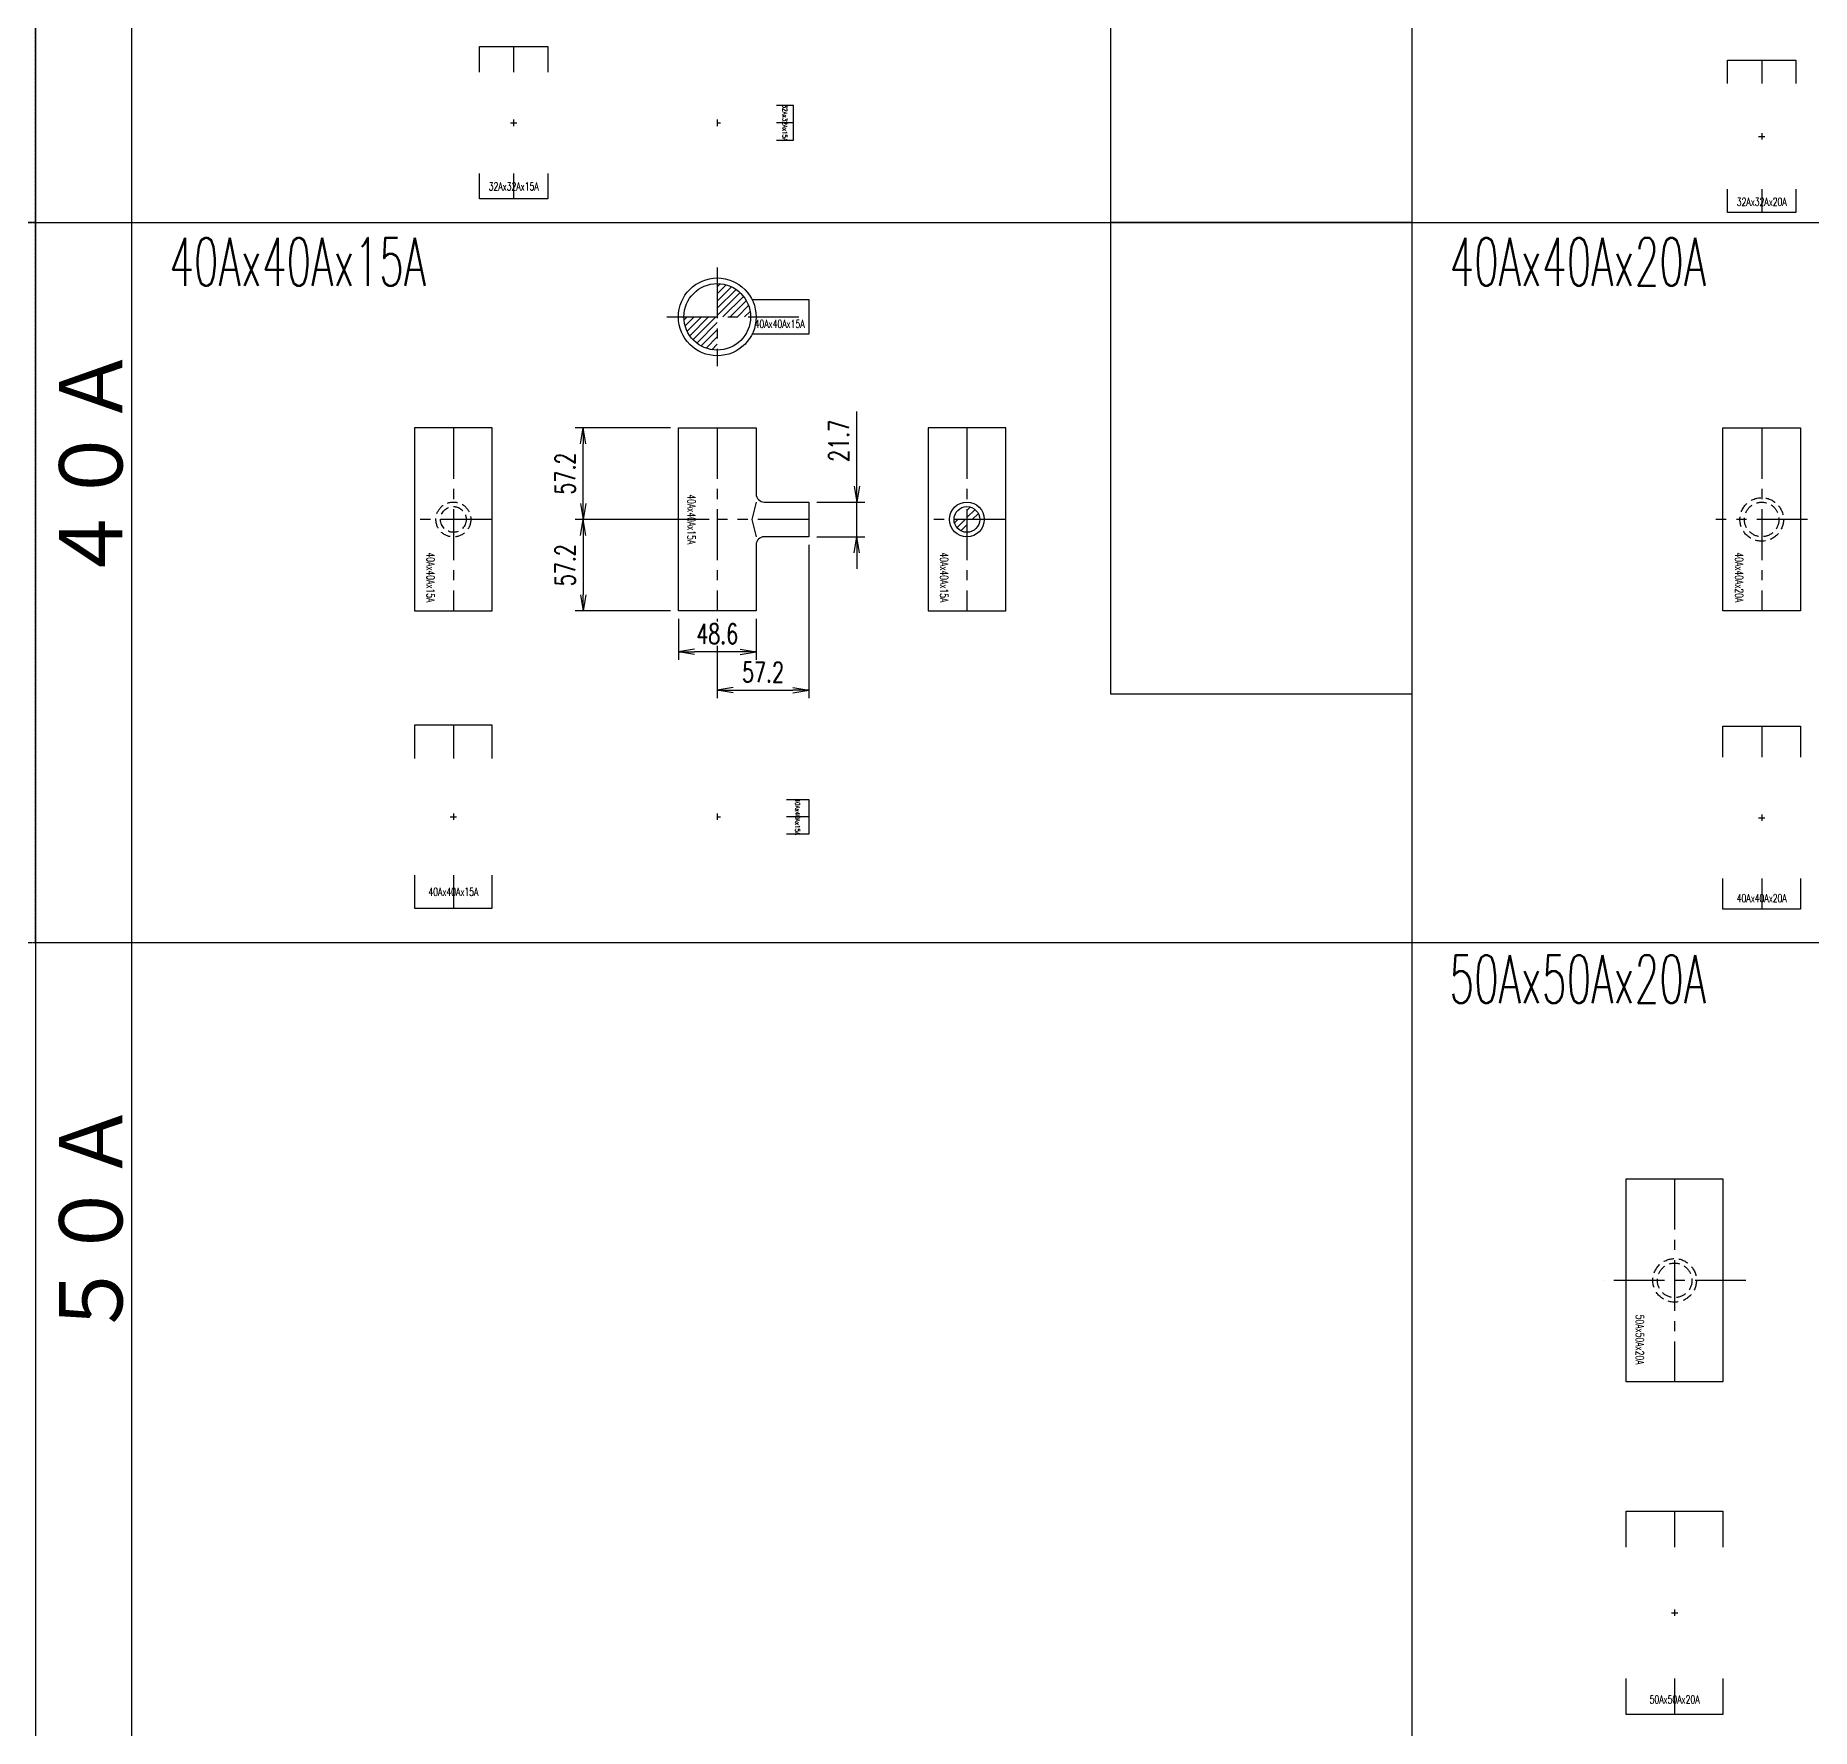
# Model space of a CAD drawing. Header units: millimetres. Extents: x 2090 to 42062, y -14812 to 2738.
# Drawn here: x 8325 to 9435, y -294 to 764 of the extents above; entities that cross this region are included whole.
import ezdxf

# ---------------------------------------------------------------- set-up
doc = ezdxf.new("R2010")
doc.units = ezdxf.units.MM
doc.header["$PDMODE"] = 35
for name, pattern in [('CENTER', [50.8, 31.75, -6.35, 6.35, -6.35]), ('CENTER2', [1.125, 0.75, -0.125, 0.125, -0.125]), ('HIDDEN', [9.525, 6.35, -3.175])]:
    doc.linetypes.add(name, pattern=pattern)
for name, color, linetype in [('#配管（SUS)', 220, 'Continuous'), ('DIM', 1, 'Continuous'), ('skeleton', 7, 'Continuous')]:
    doc.layers.add(name, color=color, linetype=linetype)
doc.styles.add('kpk', font='romans.shx', dxfattribs={"width": 0.7, "bigfont": 'extfont2.shx'})
doc.styles.get("Standard").update_dxf_attribs({"font": 'romans.shx', "bigfont": 'extfont.shx'})
doc.dimstyles.new('1／5～KPK', dxfattribs={"dimscale": 5, "dimtxt": 2.5, "dimasz": 2, "dimexe": 1, "dimexo": 1, "dimgap": 1, "dimtad": 3, "dimdsep": 46, "dimtxsty": 'kpk', "dimblk": 'OPEN', "dimcen": 2.5, "dimclrd": 9, "dimclre": 9, "dimclrt": 4, "dimadec": 1, "dimazin": 2, "dimtfac": 1, "dimtmove": 0, "dimatfit": 2, "dimldrblk": 'OPEN', "dimfxl": 1, "dimtfill": 1, "dimlwd": -1, "dimlwe": -1, "dimarcsym": 1})

# ---------------------------------------------------------------- blocks, each defined once
blk = doc.blocks.new('_Open')
at = {"color": 0, "linetype": 'ByBlock', "lineweight": -2}
for p, q in [((-1, 0.17), (0, 0)), ((-1, -0.17), (0, 0)), ((0, 0), (-1, 0))]:
    blk.add_line(p, q, dxfattribs=at)
blk = doc.blocks.new('*D272')
at = {"layer": 'Defpoints', "color": 0, "linetype": 'ByBlock', "transparency": 16777216}
for p in [(8667.6, 519.2), (8727.1, 519.2), (8751.4, 462)]:
    blk.add_point(p, dxfattribs=at)
at = {"layer": 'DIM', "color": 9, "transparency": 16777216}
for p, q in [((8722.1, 519.2), (8662.6, 519.2)), ((8667.6, 472), (8667.6, 509.2)), ((8746.4, 462), (8662.6, 462))]:
    blk.add_line(p, q, dxfattribs=at)
at = {"layer": 'DIM', "color": 9, "linetype": 'ByBlock', "transparency": 16777216, "xscale": 10, "yscale": 10, "zscale": 10}
for p, rotation in [((8667.6, 519.2), 90), ((8667.6, 462), 270)]:
    blk.add_blockref('_Open', p, dxfattribs=dict(at, rotation=rotation))
at = {"layer": 'DIM', "color": 4, "linetype": 'ByBlock', "transparency": 16777216, "insert": (8656.3, 490.6), "char_height": 12.5, "attachment_point": 5, "rotation": 90, "style": 'kpk', "bg_fill": 3, "box_fill_scale": 1.1, "bg_fill_color": 256, "bg_fill_true_color": 13158600, "bg_fill_transparency": 0}
blk.add_mtext('57.2', dxfattribs=at)
blk = doc.blocks.new('*D273')
at = {"layer": 'Defpoints', "color": 0, "linetype": 'ByBlock', "transparency": 16777216}
for p in [(8751.4, 462), (8667.6, 404.8), (8727.1, 404.8)]:
    blk.add_point(p, dxfattribs=at)
at = {"layer": 'DIM', "color": 9, "transparency": 16777216}
for p, q in [((8746.4, 462), (8662.6, 462)), ((8667.6, 452), (8667.6, 414.8)), ((8722.1, 404.8), (8662.6, 404.8))]:
    blk.add_line(p, q, dxfattribs=at)
at = {"layer": 'DIM', "color": 9, "linetype": 'ByBlock', "transparency": 16777216, "xscale": 10, "yscale": 10, "zscale": 10}
for p, rotation in [((8667.6, 462), 90), ((8667.6, 404.8), 270)]:
    blk.add_blockref('_Open', p, dxfattribs=dict(at, rotation=rotation))
at = {"layer": 'DIM', "color": 4, "linetype": 'ByBlock', "transparency": 16777216, "insert": (8656.3, 433.4), "char_height": 12.5, "attachment_point": 5, "rotation": 90, "style": 'kpk', "bg_fill": 3, "box_fill_scale": 1.1, "bg_fill_color": 256, "bg_fill_true_color": 13158600, "bg_fill_transparency": 0}
blk.add_mtext('57.2', dxfattribs=at)
blk = doc.blocks.new('*D274')
at = {"layer": 'Defpoints', "color": 0, "linetype": 'ByBlock', "transparency": 16777216}
for p in [(8808.6, 451.1), (8751.4, 404.8), (8808.6, 355.3)]:
    blk.add_point(p, dxfattribs=at)
at = {"layer": 'DIM', "color": 9, "transparency": 16777216}
for p, q in [((8808.6, 446.1), (8808.6, 350.3)), ((8751.4, 399.8), (8751.4, 350.3)), ((8761.4, 355.3), (8798.6, 355.3))]:
    blk.add_line(p, q, dxfattribs=at)
at = {"layer": 'DIM', "color": 9, "linetype": 'ByBlock', "transparency": 16777216, "xscale": 10, "yscale": 10, "zscale": 10, "rotation": 180}
blk.add_blockref('_Open', (8751.4, 355.3), dxfattribs=at)
at = {"layer": 'DIM', "color": 9, "linetype": 'ByBlock', "transparency": 16777216, "xscale": 10, "yscale": 10, "zscale": 10}
blk.add_blockref('_Open', (8808.6, 355.3), dxfattribs=at)
at = {"layer": 'DIM', "color": 4, "linetype": 'ByBlock', "transparency": 16777216, "insert": (8780, 366.5), "char_height": 12.5, "attachment_point": 5, "style": 'kpk', "bg_fill": 3, "box_fill_scale": 1.1, "bg_fill_color": 256, "bg_fill_true_color": 13158600, "bg_fill_transparency": 0}
blk.add_mtext('57.2', dxfattribs=at)
blk = doc.blocks.new('*D275')
at = {"layer": 'Defpoints', "color": 0, "linetype": 'ByBlock', "transparency": 16777216}
for p in [(8727.1, 404.8), (8775.7, 404.8), (8727.1, 379.3)]:
    blk.add_point(p, dxfattribs=at)
at = {"layer": 'DIM', "color": 9, "transparency": 16777216}
for p, q in [((8727.1, 399.8), (8727.1, 374.3)), ((8775.7, 399.8), (8775.7, 374.3)), ((8765.7, 379.3), (8737.1, 379.3))]:
    blk.add_line(p, q, dxfattribs=at)
at = {"layer": 'DIM', "color": 9, "linetype": 'ByBlock', "transparency": 16777216, "xscale": 10, "yscale": 10, "zscale": 10, "rotation": 180}
blk.add_blockref('_Open', (8727.1, 379.3), dxfattribs=at)
at = {"layer": 'DIM', "color": 9, "linetype": 'ByBlock', "transparency": 16777216, "xscale": 10, "yscale": 10, "zscale": 10}
blk.add_blockref('_Open', (8775.7, 379.3), dxfattribs=at)
at = {"layer": 'DIM', "color": 4, "linetype": 'ByBlock', "transparency": 16777216, "insert": (8751.4, 390.5), "char_height": 12.5, "attachment_point": 5, "style": 'kpk', "bg_fill": 3, "box_fill_scale": 1.1, "bg_fill_color": 256, "bg_fill_true_color": 13158600, "bg_fill_transparency": 0}
blk.add_mtext('48.6', dxfattribs=at)
blk = doc.blocks.new('*D276')
at = {"layer": 'Defpoints', "color": 0, "linetype": 'ByBlock', "transparency": 16777216}
for p in [(8808.6, 472.8), (8838.6, 472.8), (8808.6, 451.1)]:
    blk.add_point(p, dxfattribs=at)
at = {"layer": 'DIM', "color": 9, "transparency": 16777216}
for p, q in [((8838.6, 482.8), (8838.6, 529.5)), ((8813.6, 472.8), (8843.6, 472.8)), ((8838.6, 451.1), (8838.6, 472.8)), ((8813.6, 451.1), (8843.6, 451.1)), ((8838.6, 441.1), (8838.6, 431.1))]:
    blk.add_line(p, q, dxfattribs=at)
at = {"layer": 'DIM', "color": 9, "linetype": 'ByBlock', "transparency": 16777216, "xscale": 10, "yscale": 10, "zscale": 10}
for p, rotation in [((8838.6, 472.8), 270), ((8838.6, 451.1), 90)]:
    blk.add_blockref('_Open', p, dxfattribs=dict(at, rotation=rotation))
at = {"layer": 'DIM', "color": 4, "linetype": 'ByBlock', "transparency": 16777216, "insert": (8827.4, 511.1), "char_height": 12.5, "attachment_point": 5, "rotation": 90, "style": 'kpk', "bg_fill": 3, "box_fill_scale": 1.1, "bg_fill_color": 256, "bg_fill_true_color": 13158600, "bg_fill_transparency": 0}
blk.add_mtext('21.7', dxfattribs=at)
blk = doc.blocks.new('(SUS)32A×15A-RT-5')
at = {"layer": '#配管（SUS)', "color": 2, "linetype": 'CENTER'}
for p, q in [((0, 47.6), (0, 31.7)), ((0, 2), (0, -2)), ((0, -31.7), (0, -47.6))]:
    blk.add_line(p, q, dxfattribs=at)
at = {"layer": '#配管（SUS)', "color": 2}
blk.add_line((-2, 0), (2, 0), dxfattribs=at)
at = {"layer": '#配管（SUS)', "color": 0, "linetype": 'ByBlock'}
for points in [[(-21.4, 31.7), (-21.4, 47.6), (21.3, 47.6), (21.3, 31.7)], [(21.3, -31.7), (21.3, -47.6), (-21.4, -47.6), (-21.4, -31.7)]]:
    blk.add_lwpolyline(points, dxfattribs=at)
at = {"layer": 'Defpoints', "color": 5, "insert": (0, -39.7), "char_height": 5, "attachment_point": 5}
blk.add_mtext('{\\W0.7;32Ax32Ax15A}', dxfattribs=at)
blk = doc.blocks.new('(SUS)32A×15A-RT-6')
at = {"layer": '#配管（SUS)', "color": 2, "linetype": 'CENTER'}
for p, q in [((0, 2), (0, -2)), ((0, 2), (0, -2)), ((0, 0), (2, 0)), ((0, 0), (2, 0)), ((47.6, 0), (37, 0))]:
    blk.add_line(p, q, dxfattribs=at)
at = {"layer": '#配管（SUS)', "color": 0, "linetype": 'ByBlock'}
blk.add_lwpolyline([(37, -10.8), (47.6, -10.8), (47.6, 10.9), (37, 10.9)], dxfattribs=at)
at = {"layer": 'Defpoints', "color": 5, "insert": (42.3, 0), "char_height": 3, "attachment_point": 5, "rotation": 270}
blk.add_mtext('{\\W0.7;32Ax32Ax15A}', dxfattribs=at)
blk = doc.blocks.new('(SUS)40A×15A-RT-1')
at = {"layer": '#配管（SUS)', "color": 2, "linetype": 'CENTER'}
for p, q in [((0, 57.2), (0, -57.2)), ((57.2, 0), (0, 0))]:
    blk.add_line(p, q, dxfattribs=at)
at = {"layer": '#配管（SUS)', "color": 0, "linetype": 'ByBlock'}
blk.add_lwpolyline([(24.3, 57.2), (24.3, 15.9, 0.414214), (29.3, 10.9), (57.2, 10.9), (57.2, -10.8), (29.3, -10.8, 0.414214), (24.3, -15.8), (24.3, -57.2), (-24.3, -57.2), (-24.3, 57.2)], format="xyb", close=True, dxfattribs=at)
blk.add_lwpolyline([(24.3, 10.9), (21.7, 0), (24.3, -10.8)], dxfattribs=at)
at = {"layer": 'Defpoints', "color": 5, "insert": (-16.1, 0.1), "char_height": 5, "attachment_point": 5, "rotation": 270}
blk.add_mtext('{\\W0.7;40Ax40Ax15A}', dxfattribs=at)
blk = doc.blocks.new('(SUS)40A×15A-RT-2')
at = {"layer": '#配管（SUS)'}
h = blk.add_hatch(dxfattribs=at)
h.set_pattern_fill('ANSI31', color=252)
h.set_pattern_definition([(45, (-9008.2958, -461.965), (-2.245064, 2.245064), [])])
h.paths.add_polyline_path([(0, 0), (-8.1, 0, 0.414214), (0, -8.1)])
h.paths.add_polyline_path([(0, 8.1), (0, 0), (8.1, 0, 0.414214)])
at = {"layer": '#配管（SUS)', "color": 2, "linetype": 'CENTER'}
for p, q in [((0, 57.2), (0, -57.2)), ((23.8, 0), (-23.8, 0))]:
    blk.add_line(p, q, dxfattribs=at)
at = {"layer": '#配管（SUS)', "color": 0, "linetype": 'ByBlock'}
blk.add_lwpolyline([(-24.3, 57.2), (-24.3, -57.2), (24.3, -57.2), (24.3, 57.2)], close=True, dxfattribs=at)
for radius in [10.9, 8.05]:
    blk.add_circle((0, 0), radius, dxfattribs=at)
at = {"layer": 'Defpoints', "color": 5, "insert": (-14.2, -36.2), "char_height": 5, "attachment_point": 5, "rotation": 270}
blk.add_mtext('{\\W0.7;40Ax40Ax15A}', dxfattribs=at)
blk = doc.blocks.new('(SUS)40A×15A-RT-3')
at = {"layer": '#配管（SUS)'}
h = blk.add_hatch(dxfattribs=at)
h.set_pattern_fill('ANSI31', color=252)
h.set_pattern_definition([(45, (-8811.1196, -588.56), (-2.245064, 2.245064), [])])
h.paths.add_polyline_path([(0, 0), (-20.8, 0, 0.414214), (0, -20.8)])
h.paths.add_polyline_path([(0, 20.8), (0, 0), (20.8, 0, 0.414214)])
at = {"layer": '#配管（SUS)', "color": 2, "linetype": 'CENTER'}
for p, q in [((0, 30.9), (0, -30.9)), ((-31.5, 0), (57.2, 0))]:
    blk.add_line(p, q, dxfattribs=at)
at = {"layer": '#配管（SUS)', "color": 0, "linetype": 'ByBlock'}
blk.add_lwpolyline([(21.7, 10.9), (57.2, 10.9), (57.2, -10.8), (21.7, -10.8)], dxfattribs=at)
for radius in [24.3, 20.8]:
    blk.add_circle((0, 0), radius, dxfattribs=at)
at = {"layer": 'Defpoints', "color": 5, "insert": (39, -4.4), "char_height": 5, "attachment_point": 5}
blk.add_mtext('{\\W0.7;40Ax40Ax15A}', dxfattribs=at)
blk = doc.blocks.new('(SUS)40A×15A-RT-4')
at = {"layer": '#配管（SUS)', "color": 2, "linetype": 'CENTER'}
for p, q in [((0, 57.2), (0, -57.2)), ((23.8, 0), (-23.8, 0))]:
    blk.add_line(p, q, dxfattribs=at)
at = {"layer": '#配管（SUS)', "color": 0, "linetype": 'ByBlock'}
blk.add_lwpolyline([(-24.3, 57.2), (-24.3, -57.2), (24.3, -57.2), (24.3, 57.2)], close=True, dxfattribs=at)
at = {"layer": '#配管（SUS)', "color": 252, "linetype": 'HIDDEN'}
for radius in [10.9, 8.05]:
    blk.add_circle((0, 0), radius, dxfattribs=at)
at = {"layer": 'Defpoints', "color": 5, "insert": (-14.2, -36.2), "char_height": 5, "attachment_point": 5, "rotation": 270}
blk.add_mtext('{\\W0.7;40Ax40Ax15A}', dxfattribs=at)
blk = doc.blocks.new('(SUS)40A×15A-RT-5')
at = {"layer": '#配管（SUS)', "color": 2, "linetype": 'CENTER'}
for p, q in [((0, 57.2), (0, 36.525)), ((-2, 0), (2, 0)), ((0, 2), (0, -2)), ((0, -36.525), (0, -57.2))]:
    blk.add_line(p, q, dxfattribs=at)
at = {"layer": '#配管（SUS)', "color": 0, "linetype": 'ByBlock'}
for points in [[(24.3, 36.525), (24.3, 57.2), (-24.3, 57.2), (-24.3, 36.525)], [(-24.3, -36.525), (-24.3, -57.2), (24.3, -57.2), (24.3, -36.525)]]:
    blk.add_lwpolyline(points, dxfattribs=at)
at = {"layer": 'Defpoints', "color": 5, "insert": (0, -46.8625), "char_height": 5, "attachment_point": 5}
blk.add_mtext('{\\W0.7;40Ax40Ax15A}', dxfattribs=at)
blk = doc.blocks.new('(SUS)40A×15A-RT-6')
at = {"layer": '#配管（SUS)', "color": 2, "linetype": 'CENTER'}
for p, q in [((0, 2), (0, -2)), ((0, 2), (0, -2)), ((0, 0), (2, 0)), ((0, 0), (2, 0)), ((57.2, 0), (43.2, 0))]:
    blk.add_line(p, q, dxfattribs=at)
at = {"layer": '#配管（SUS)', "color": 0, "linetype": 'ByBlock'}
blk.add_lwpolyline([(43.2, 10.9), (57.2, 10.9), (57.2, -10.8), (43.2, -10.8)], dxfattribs=at)
at = {"layer": 'Defpoints', "color": 5, "insert": (50.2, 0), "char_height": 3, "attachment_point": 5, "rotation": 270}
blk.add_mtext('{\\W0.7;40Ax40Ax15A}', dxfattribs=at)
blk = doc.blocks.new('(SUS)32A×20A-RT-5')
at = {"layer": '#配管（SUS)', "color": 2, "linetype": 'CENTER'}
for p, q in [((0, 47.6), (0, 33.1)), ((-2, 0), (2, 0)), ((0, 2), (0, -2)), ((0, -33.1), (0, -47.6))]:
    blk.add_line(p, q, dxfattribs=at)
at = {"layer": '#配管（SUS)', "color": 0, "linetype": 'ByBlock'}
for points in [[(-21.3, 33.1), (-21.3, 47.6), (21.4, 47.6), (21.4, 33.1)], [(21.4, -33.1), (21.4, -47.6), (-21.3, -47.6), (-21.3, -33.1)]]:
    blk.add_lwpolyline(points, dxfattribs=at)
at = {"layer": 'Defpoints', "color": 5, "insert": (0, -40.9), "char_height": 5, "attachment_point": 5}
blk.add_mtext('{\\W0.7;32Ax32Ax20A}', dxfattribs=at)
blk = doc.blocks.new('(SUS)40A×20A-RT-4')
at = {"layer": '#配管（SUS)', "color": 2, "linetype": 'CENTER'}
for p, q in [((0, 57.2), (0, -57.2)), ((28.6, 0), (-28.6, 0))]:
    blk.add_line(p, q, dxfattribs=at)
at = {"layer": '#配管（SUS)', "color": 0, "linetype": 'ByBlock'}
blk.add_lwpolyline([(24.3, 57.2), (24.3, -57.2), (-24.3, -57.2), (-24.3, 57.2)], close=True, dxfattribs=at)
at = {"layer": '#配管（SUS)', "color": 252, "linetype": 'HIDDEN'}
for radius in [13.6, 10.8]:
    blk.add_circle((0, 0), radius, dxfattribs=at)
at = {"layer": 'Defpoints', "color": 5, "insert": (-14.1, -36.2), "char_height": 5, "attachment_point": 5, "rotation": 270}
blk.add_mtext('{\\W0.7;40Ax40Ax20A}', dxfattribs=at)
blk = doc.blocks.new('(SUS)40A×20A-RT-5')
at = {"layer": '#配管（SUS)', "color": 2, "linetype": 'CENTER'}
for p, q in [((0, 57.2), (0, 37.9)), ((-2, 0), (2, 0)), ((0, 2), (0, -2)), ((0, -37.9), (0, -57.2))]:
    blk.add_line(p, q, dxfattribs=at)
at = {"layer": '#配管（SUS)', "color": 0, "linetype": 'ByBlock'}
for points in [[(-24.3, 37.9), (-24.3, 57.2), (24.3, 57.2), (24.3, 37.9)], [(24.3, -37.9), (24.3, -57.2), (-24.3, -57.2), (-24.3, -37.9)]]:
    blk.add_lwpolyline(points, dxfattribs=at)
at = {"layer": 'Defpoints', "color": 5, "insert": (0, -50.3), "char_height": 5, "attachment_point": 5}
blk.add_mtext('{\\W0.7;40Ax40Ax20A}', dxfattribs=at)
blk = doc.blocks.new('(SUS)50A×20A-RT-4')
at = {"layer": '#配管（SUS)', "color": 2, "linetype": 'CENTER'}
for p, q in [((0, 63.5), (0, -63.5)), ((44.5, 0), (-44.5, 0))]:
    blk.add_line(p, q, dxfattribs=at)
at = {"layer": '#配管（SUS)', "color": 0, "linetype": 'ByBlock'}
blk.add_lwpolyline([(-30.3, 63.5), (30.2, 63.5), (30.2, -63.5), (-30.3, -63.5)], close=True, dxfattribs=at)
at = {"layer": '#配管（SUS)', "color": 252, "linetype": 'HIDDEN'}
for radius in [13.6, 10.8]:
    blk.add_circle((0, 0), radius, dxfattribs=at)
at = {"layer": 'Defpoints', "color": 5, "insert": (-21.7, -37), "char_height": 5, "attachment_point": 5, "rotation": 270}
blk.add_mtext('{\\W0.7;50Ax50Ax20A}', dxfattribs=at)
blk = doc.blocks.new('(SUS)50A×20A-RT-5')
at = {"layer": '#配管（SUS)', "color": 2, "linetype": 'CENTER'}
for p, q in [((0, 63.5), (0, 41)), ((-2, 0), (2, 0)), ((0, 2), (0, -2)), ((0, -41), (0, -63.5))]:
    blk.add_line(p, q, dxfattribs=at)
at = {"layer": '#配管（SUS)', "color": 0, "linetype": 'ByBlock'}
for points in [[(-30.3, 41), (-30.3, 63.5), (30.2, 63.5), (30.2, 41)], [(30.2, -41), (30.2, -63.5), (-30.3, -63.5), (-30.3, -41)]]:
    blk.add_lwpolyline(points, dxfattribs=at)
at = {"layer": 'Defpoints', "color": 5, "insert": (0, -54.2), "char_height": 5, "attachment_point": 5}
blk.add_mtext('{\\W0.7;50Ax50Ax20A}', dxfattribs=at)

msp = doc.modelspace()

# ---------------------------------------------------------------- linework, layer by layer
at = {"color": 0, "linetype": 'CENTER2'}
for points in [[(8325.36, 997.568), (8025.778, 997.568), (8025.778, 647.568), (8325.36, 647.568)], [(8325.36, 647.568), (8025.778, 647.568), (8025.778, 197.568), (8325.36, 197.568)]]:
    msp.add_lwpolyline(points, close=True, dxfattribs=at)
at = {"layer": 'skeleton'}
for p, q in [((8325.36, 1807.568), (8325.36, -7094.106)), ((8385.36, 1807.568), (8385.36, -7094.106)), ((9185.36, 1707.568), (9185.36, -7094.106)), ((8325.36, 647.568), (21142.157, 647.568)), ((8325.36, 197.568), (21142.157, 197.568))]:
    msp.add_line(p, q, dxfattribs=at)
for points in [[(8997.28, 997.568), (9185.36, 997.568), (9185.36, 647.568), (8997.28, 647.568)], [(8997.28, 647.568), (9185.36, 647.568), (9185.36, 352.69), (8997.28, 352.69)]]:
    msp.add_lwpolyline(points, close=True, dxfattribs=at)

# ---------------------------------------------------------------- block references
at = {"layer": '#配管（SUS)'}
for name, p in [('(SUS)32A×15A-RT-5', (8624.164, 709.826)), ('(SUS)32A×20A-RT-5', (9404.116, 701.368)), ('(SUS)32A×15A-RT-6', (8751.389, 709.826)), ('(SUS)40A×15A-RT-3', (8751.389, 588.56)), ('(SUS)40A×15A-RT-4', (8586.481, 461.965)), ('(SUS)40A×15A-RT-2', (8907.404, 461.965)), ('(SUS)40A×20A-RT-4', (9404.116, 461.965)), ('(SUS)40A×15A-RT-5', (8586.481, 276.143)), ('(SUS)40A×20A-RT-5', (9404.116, 275.534)), ('(SUS)40A×15A-RT-6', (8751.389, 276.143)), ('(SUS)50A×20A-RT-4', (9349.7, -13.574)), ('(SUS)50A×20A-RT-5', (9349.7, -221.276))]:
    msp.add_blockref(name, p, dxfattribs=at)

# ---------------------------------------------------------------- texts
at = {"color": 71, "char_height": 30, "attachment_point": 4}
for s, insert in [('{\\W0.6;40Ax40Ax15A}', (8408.918, 622.993)), ('{\\W0.6;40Ax40Ax20A}', (9208.918, 622.993)), ('{\\W0.6;50Ax50Ax20A}', (9208.918, 174.743))]:
    msp.add_mtext(s, dxfattribs=dict(at, insert=insert))
at = {"layer": 'skeleton', "char_height": 45, "attachment_point": 5, "rotation": 90}
for s, insert in [('４０Ａ', (8361.532, 495.829)), ('５０Ａ', (8361.532, 23.823))]:
    msp.add_mtext(s, dxfattribs=dict(at, insert=insert))

# ---------------------------------------------------------------- dimensions: what is measured, and where the dimension line sits
at = {"layer": 'DIM', "linetype": 'ByBlock'}
dim = msp.add_linear_dim(base=(8667.55, 519.165), p1=(8751.389, 461.965), p2=(8727.089, 519.165), angle=90, dimstyle='1／5～KPK', dxfattribs=at)
dim.commit()
dim.dimension.update_dxf_attribs({"geometry": '*D272', "text_midpoint": (8656.3, 490.565)})

# ---------------------------------------------------------------- next in the draw order: dimensions: what is measured, and where the dimension line sits
dim = msp.add_linear_dim(base=(8667.55, 404.765), p1=(8751.389, 461.965), p2=(8727.089, 404.765), angle=90, dimstyle='1／5～KPK', dxfattribs=at)
dim.commit()
dim.dimension.update_dxf_attribs({"geometry": '*D273', "text_midpoint": (8656.3, 433.365)})

# ---------------------------------------------------------------- next in the draw order: dimensions: what is measured, and where the dimension line sits
dim = msp.add_linear_dim(base=(8808.589, 355.275), p1=(8751.389, 404.765), p2=(8808.589, 451.115), dimstyle='1／5～KPK', dxfattribs=at)
dim.commit()
dim.dimension.update_dxf_attribs({"geometry": '*D274', "text_midpoint": (8779.989, 366.525)})

# ---------------------------------------------------------------- next in the draw order: dimensions: what is measured, and where the dimension line sits
dim = msp.add_linear_dim(base=(8838.606, 472.815), p1=(8808.589, 451.115), p2=(8808.589, 472.815), angle=90, dimstyle='1／5～KPK', dxfattribs=at)
dim.commit()
dim.dimension.update_dxf_attribs({"geometry": '*D276', "text_midpoint": (8827.356, 511.148)})
dim = msp.add_linear_dim(base=(8727.089, 379.275), p1=(8775.689, 404.765), p2=(8727.089, 404.765), dimstyle='1／5～KPK', dxfattribs=at)
dim.commit()
dim.dimension.update_dxf_attribs({"geometry": '*D275', "text_midpoint": (8751.389, 390.525)})

# ---------------------------------------------------------------- next in the draw order: block references
at = {"layer": '#配管（SUS)'}
msp.add_blockref('(SUS)40A×15A-RT-1', (8751.389, 461.965), dxfattribs=at)

doc.saveas('drawing.dxf')
